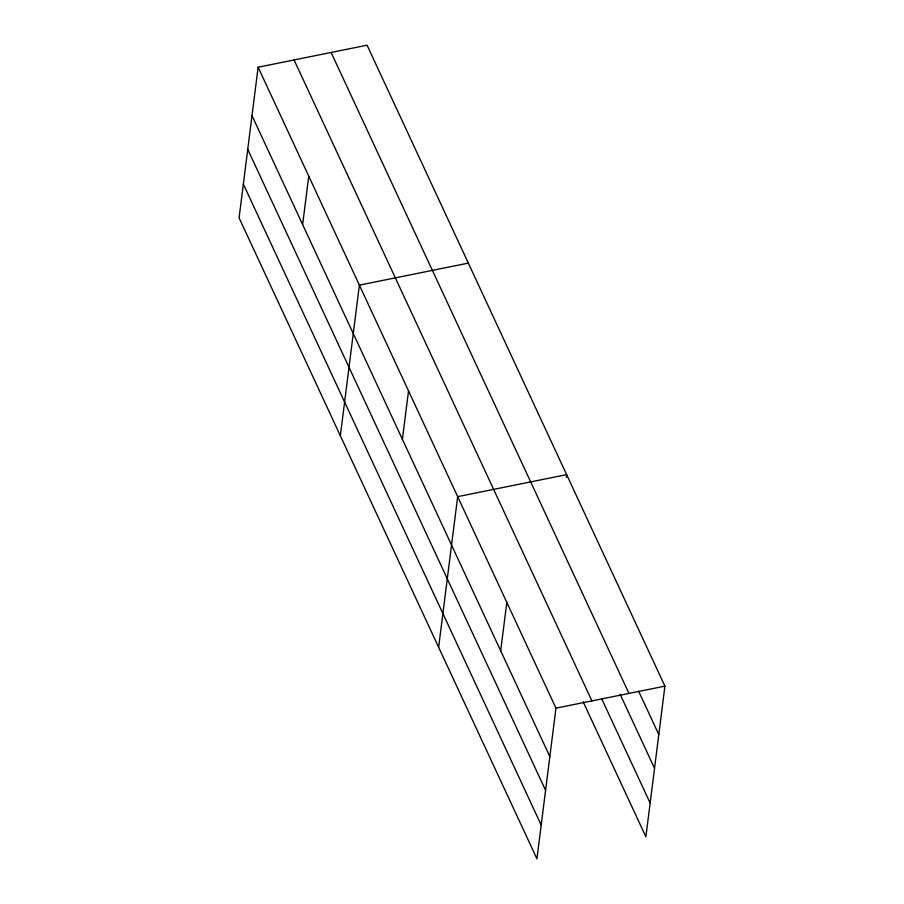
<?xml version="1.0" encoding="UTF-8"?>
<svg xmlns="http://www.w3.org/2000/svg" width="904" height="904" viewBox="0 0 904 904"><rect width="100%" height="100%" fill="white"/><g stroke="black" fill="none" stroke-linecap="round" stroke-linejoin="round"><path stroke-width="1.36" d="M258.115 67.212L239.085 217.853L536.931 858.8L555.96 708.16L258.115 67.212L367.069 45.2L664.915 686.147L645.885 836.788L583.125 701.73M302.625 224.599L308.75 176.167M340.345 435.773L359.385 285.133L468.34 263.12M402.404 439.321L408.529 390.89M438.632 647.287L457.673 496.646L566.627 474.634L566.277 477.402M500.692 650.835L506.816 602.403M555.96 708.16L664.915 686.147M638.665 691.255L658.801 734.579M331.113 52.466L628.958 693.413M620.2 694.408L654.541 768.31M601.601 698.577L650.145 803.057M294.071 59.946L591.917 700.894M252.001 115.633L549.835 756.58M247.73 149.363L545.575 790.322M243.345 184.122L541.191 825.069"/></g></svg>
